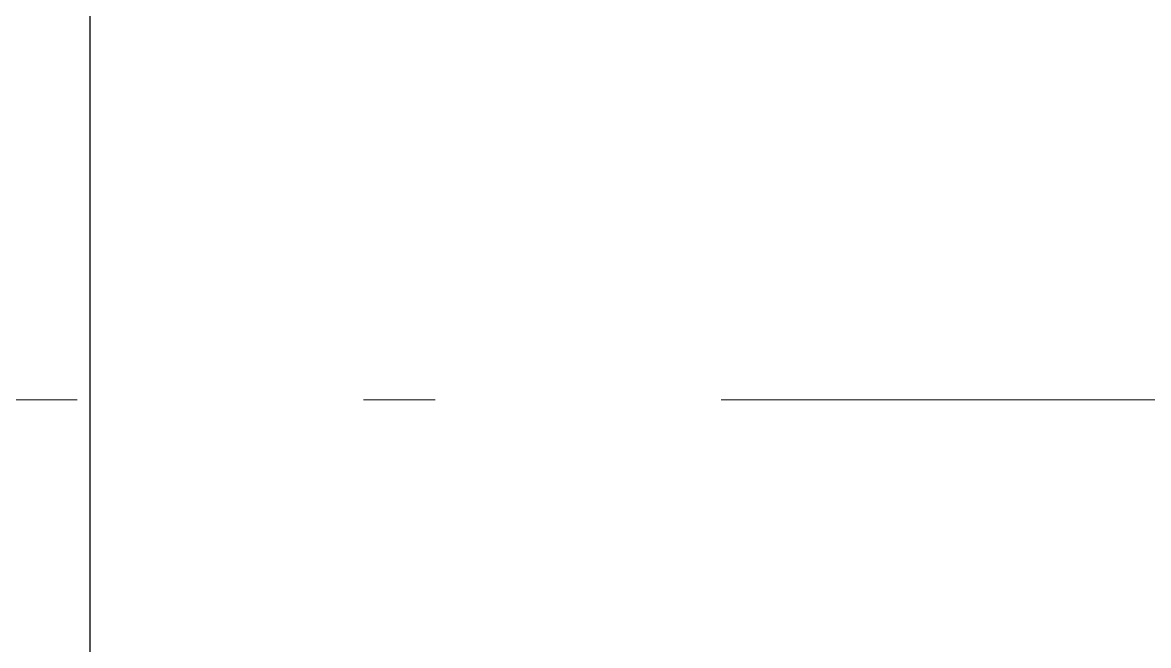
# Model space of a CAD drawing. Header units: metres. Extents: x -22 to 564, y 0 to 143.
# Drawn here: x 118.275 to 119.848, y 53.934 to 54.804 of the extents above; entities that cross this region are included whole.
import ezdxf
from ezdxf.enums import TextEntityAlignment as Align

# ---------------------------------------------------------------- set-up
doc = ezdxf.new("R2010")
doc.units = ezdxf.units.M
doc.linetypes.add('EJES630', pattern=[6.3, 5.5, -0.4, 0, -0.4])
doc.layers.add('EJES', color=11, linetype='EJES630', lineweight=0)
doc.layers.add('XREF 1N NEURO-ONCOLOGIA$0$NOVIDESA', color=11, linetype='Continuous')
doc.layers.add('XREF 1N NEURO-ONCOLOGIA$0$TEX-MOB', color=4, linetype='Continuous')
doc.styles.add('XREF 1N NEURO-ONCOLOGIA$0$HANDLET', font='romans.shx')

# ---------------------------------------------------------------- blocks, each defined once
blk = doc.blocks.new('XREF 1N NEURO-ONCOLOGIA')
at = {"layer": 'XREF 1N NEURO-ONCOLOGIA$0$NOVIDESA'}
blk.add_lwpolyline([(16.024, 26.0477), (21.524, 26.0477), (21.5239, 21.8577)], dxfattribs=at)
at = {"layer": 'XREF 1N NEURO-ONCOLOGIA$0$TEX-MOB', "style": 'XREF 1N NEURO-ONCOLOGIA$0$HANDLET'}
for p in [(1.7, 4.5847, 0), (1.7073, 2.0138, 0)]:
    blk.add_attdef('234', text='', height=0.075, rotation=180, dxfattribs=at).set_placement(p, align=Align.MIDDLE_CENTER)

msp = doc.modelspace()

# ---------------------------------------------------------------- block references
at = {"rotation": 90}
msp.add_blockref('XREF 1N NEURO-ONCOLOGIA', (144.4169, 33.4511), dxfattribs=at)

# ---------------------------------------------------------------- next in the draw order: linework, layer by layer
at = {"layer": 'EJES'}
msp.add_line((80.8511, 54.2772), (146.1892, 54.2772), dxfattribs=at)

doc.saveas('drawing.dxf')
